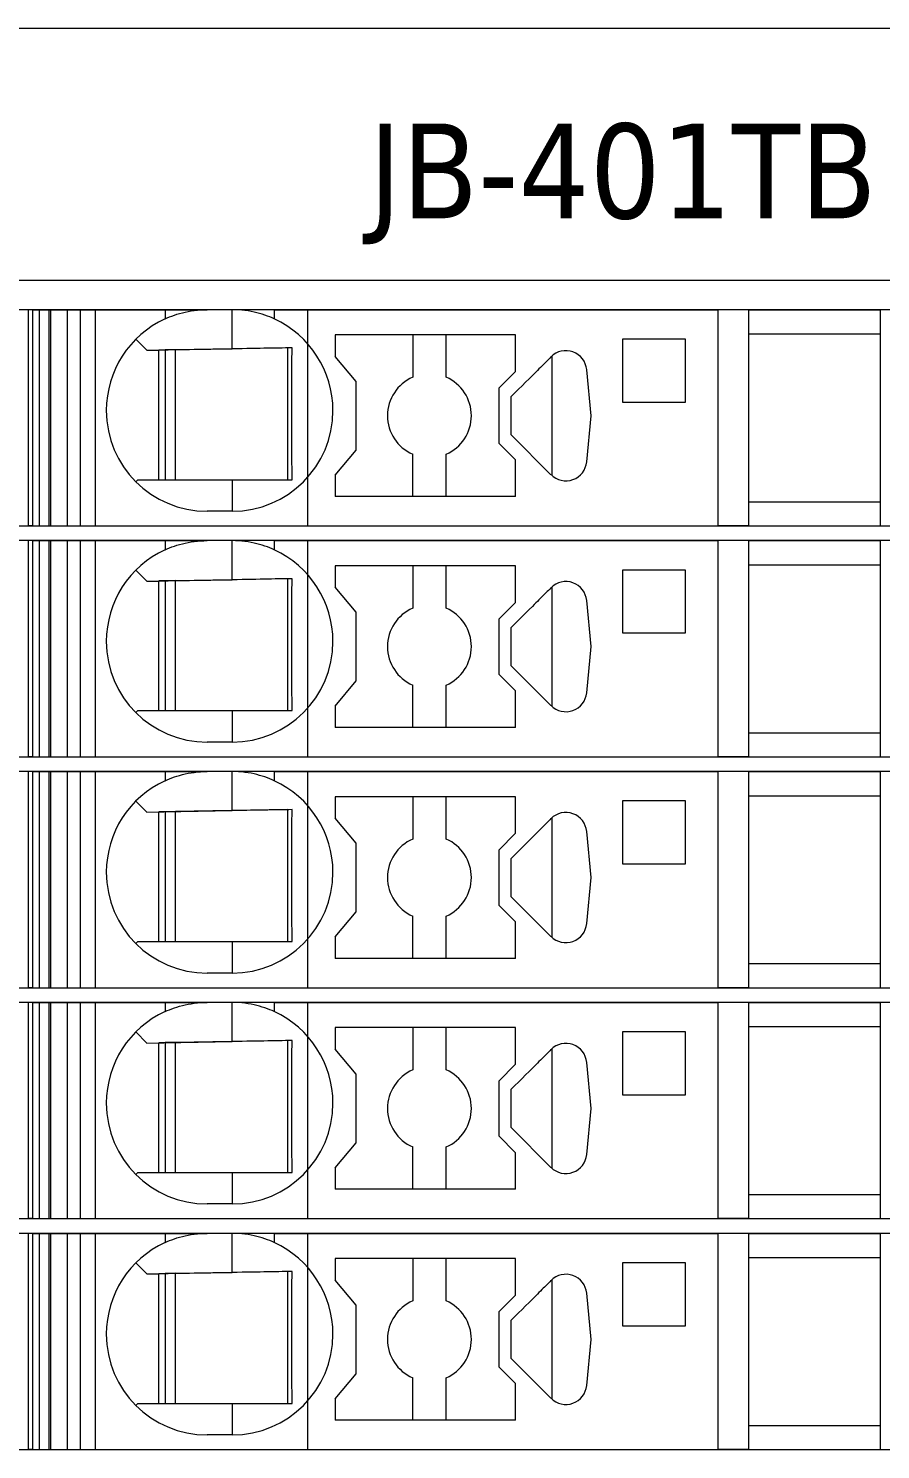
# Model space of a CAD drawing. Header units: millimetres. Extents: x 0 to 2100, y 0 to 1485.
# Drawn here: x 1240.89 to 1261.2, y 772.35 to 806.2 of the extents above; entities that cross this region are included whole.
import ezdxf
from ezdxf.enums import TextEntityAlignment as Align

# ---------------------------------------------------------------- set-up
doc = ezdxf.new("R2010")
doc.units = ezdxf.units.MM
for name, color, linetype, lineweight in [('EPLAN100', 7, 'Continuous', 9), ('EPLAN108', 5, 'Continuous', 5), ('EPLAN309', 5, 'Continuous', 5), ('EPLAN493', 5, 'Continuous', 5), ('MAIN-1', 7, 'Continuous', 5), ('MAIN-2', 7, 'Continuous', 5)]:
    doc.layers.add(name, color=color, linetype=linetype, lineweight=lineweight)
doc.styles.add('Tahoma', font='')
doc.styles.get('Tahoma').set_extended_font_data('Tahoma')

# ---------------------------------------------------------------- blocks, each defined once
blk = doc.blocks.new('EPLSYM_LibrarySPECIAL_Symbol12_Variant0_Placement8')
at = {"layer": 'EPLAN309', "lineweight": 13, "ltscale": 20}
blk.add_lwpolyline([(0, -5.15), (68.15, -5.15), (68.15, 0), (0, 0)], close=True, dxfattribs=at)
at = {"layer": 'EPLAN493', "color": 5, "style": 'Tahoma'}
blk.add_attdef('17_20450', text='', height=2.93475, dxfattribs=at).set_placement((0, -27.293475), align=Align.MIDDLE_RIGHT)
blk = doc.blocks.new('EPLSYM_LibrarySPECIAL_Symbol12_Variant0_Placement8_1')
at = {"layer": 'EPLAN309', "lineweight": 13, "ltscale": 20}
blk.add_lwpolyline([(0, -5.15), (68.15, -5.15), (68.15, 0), (0, 0)], close=True, dxfattribs=at)
at = {"layer": 'EPLAN493', "color": 5, "style": 'Tahoma'}
blk.add_attdef('17_20450', text='', height=2.93475, dxfattribs=at).set_placement((0, -27.293475), align=Align.MIDDLE_RIGHT)
blk = doc.blocks.new('EPLSYM_LibrarySPECIAL_Symbol12_Variant0_Placement8_2')
at = {"layer": 'EPLAN309', "lineweight": 13, "ltscale": 20}
blk.add_lwpolyline([(0, -5.15), (68.15, -5.15), (68.15, 0), (0, 0)], close=True, dxfattribs=at)
at = {"layer": 'EPLAN493', "color": 5, "style": 'Tahoma'}
blk.add_attdef('17_20450', text='', height=2.93475, dxfattribs=at).set_placement((0, -27.293475), align=Align.MIDDLE_RIGHT)
blk = doc.blocks.new('EPLSYM_LibrarySPECIAL_Symbol12_Variant0_Placement8_3')
at = {"layer": 'EPLAN309', "lineweight": 13, "ltscale": 20}
blk.add_lwpolyline([(0, -5.15), (68.15, -5.15), (68.15, 0), (0, 0)], close=True, dxfattribs=at)
at = {"layer": 'EPLAN493', "color": 5, "style": 'Tahoma'}
blk.add_attdef('17_20450', text='', height=2.93475, dxfattribs=at).set_placement((0, -27.293475), align=Align.MIDDLE_RIGHT)
blk = doc.blocks.new('EPLSYM_LibrarySPECIAL_Symbol12_Variant0_Placement8_4')
at = {"layer": 'EPLAN309', "lineweight": 13, "ltscale": 20}
blk.add_lwpolyline([(0, -5.15), (68.15, -5.15), (68.15, 0), (0, 0)], close=True, dxfattribs=at)
at = {"layer": 'EPLAN493', "color": 5, "style": 'Tahoma'}
blk.add_attdef('17_20450', text='', height=2.93475, dxfattribs=at).set_placement((0, -27.293475), align=Align.MIDDLE_RIGHT)

msp = doc.modelspace()

# ---------------------------------------------------------------- linework, layer by layer
at = {"layer": 'EPLAN100', "lineweight": 0, "ltscale": 7.5}
msp.add_lwpolyline([(1235, 800.2), (1273, 800.2), (1273, 806.2), (1235, 806.2)], close=True, dxfattribs=at)
at = {"layer": 'MAIN-1'}
for p, q in [((1241.001, 799.5), (1240.893, 799.5)), ((1240.893, 794.35), (1240.893, 799.5)), ((1241.001, 799.5), (1244.15, 799.5)), ((1241.001, 794.35), (1241.001, 799.5)), ((1244.15, 799.5), (1245.15, 799.5)), ((1244.15, 799.5), (1244.15, 799.282)), ((1244.15, 799.282), (1244.202, 799.305)), ((1244.202, 799.305), (1244.256, 799.327)), ((1244.256, 799.327), (1244.313, 799.349)), ((1244.313, 799.349), (1244.372, 799.37)), ((1244.372, 799.37), (1244.433, 799.39)), ((1244.433, 799.39), (1244.497, 799.409)), ((1244.497, 799.409), (1244.563, 799.427)), ((1244.563, 799.427), (1244.631, 799.443)), ((1244.631, 799.443), (1244.701, 799.458)), ((1244.701, 799.458), (1244.772, 799.47)), ((1244.772, 799.47), (1244.846, 799.481)), ((1244.846, 799.481), (1244.921, 799.489)), ((1244.921, 799.489), (1244.997, 799.495)), ((1244.997, 799.495), (1245.073, 799.499)), ((1245.073, 799.499), (1245.15, 799.5)), ((1245.75, 799.5), (1245.15, 799.5)), ((1245.827, 799.499), (1245.75, 799.5)), ((1246.75, 799.5), (1245.75, 799.5)), ((1245.75, 798.568), (1245.75, 799.5)), ((1245.903, 799.495), (1245.827, 799.499)), ((1245.979, 799.489), (1245.903, 799.495)), ((1246.054, 799.481), (1245.979, 799.489)), ((1246.128, 799.47), (1246.054, 799.481)), ((1246.199, 799.458), (1246.128, 799.47)), ((1246.269, 799.443), (1246.199, 799.458)), ((1246.337, 799.427), (1246.269, 799.443)), ((1246.403, 799.409), (1246.337, 799.427)), ((1246.467, 799.39), (1246.403, 799.409)), ((1246.528, 799.37), (1246.467, 799.39)), ((1246.587, 799.349), (1246.528, 799.37)), ((1246.644, 799.327), (1246.587, 799.349)), ((1246.698, 799.305), (1246.644, 799.327)), ((1246.75, 799.282), (1246.698, 799.305)), ((1246.75, 799.5), (1257.332, 799.5)), ((1246.75, 799.5), (1246.75, 799.282)), ((1258.05, 799.5), (1257.332, 799.5)), ((1257.332, 794.35), (1257.332, 799.5)), ((1258.05, 799.5), (1261.2, 799.5)), ((1258.05, 799.5), (1258.05, 794.35)), ((1261.2, 794.35), (1261.2, 799.5)), ((1248.2, 798.9), (1248.2, 798.389)), ((1252.5, 798.9), (1248.2, 798.9)), ((1250.05, 798.9), (1250.05, 797.892)), ((1250.85, 797.892), (1250.85, 798.9)), ((1252.5, 798.029), (1252.5, 798.9)), ((1258.05, 798.925), (1261.2, 798.925)), ((1243.453, 798.797), (1243.717, 798.533)), ((1243.717, 798.533), (1245.75, 798.568)), ((1244, 795.45), (1244, 798.538)), ((1244.15, 798.54), (1244.15, 795.45)), ((1244.4, 795.45), (1244.4, 798.545)), ((1245.87, 798.57), (1245.75, 798.568)), ((1245.987, 798.572), (1245.87, 798.57)), ((1246.1, 798.574), (1245.987, 798.572)), ((1246.209, 798.576), (1246.1, 798.574)), ((1246.313, 798.578), (1246.209, 798.576)), ((1246.412, 798.579), (1246.313, 798.578)), ((1246.507, 798.581), (1246.412, 798.579)), ((1246.599, 798.583), (1246.507, 798.581)), ((1246.688, 798.584), (1246.599, 798.583)), ((1246.774, 798.586), (1246.688, 798.584)), ((1246.858, 798.587), (1246.774, 798.586)), ((1246.94, 798.588), (1246.858, 798.587)), ((1247.02, 798.59), (1246.94, 798.588)), ((1247.099, 798.591), (1247.02, 798.59)), ((1247.079, 795.45), (1247.079, 798.591)), ((1247.176, 798.592), (1247.099, 798.591)), ((1247.175, 798.45), (1247.176, 798.522)), ((1247.176, 798.522), (1247.176, 798.592)), ((1255.05, 798.8), (1255.05, 797.3)), ((1256.55, 798.8), (1255.05, 798.8)), ((1256.55, 797.3), (1256.55, 798.8)), ((1247.172, 798.149), (1247.173, 798.227)), ((1247.173, 798.303), (1247.174, 798.377)), ((1247.173, 798.227), (1247.173, 798.303)), ((1247.174, 798.377), (1247.175, 798.45)), ((1248.7, 797.793), (1248.2, 798.389)), ((1253.158, 798.191), (1253.127, 798.159)), ((1253.19, 798.222), (1253.158, 798.191)), ((1253.221, 798.253), (1253.19, 798.222)), ((1253.252, 798.285), (1253.221, 798.253)), ((1253.284, 798.316), (1253.252, 798.285)), ((1253.315, 798.347), (1253.284, 798.316)), ((1253.346, 798.379), (1253.315, 798.347)), ((1253.367, 798.398), (1253.367, 795.552)), ((1247.169, 797.817), (1247.17, 797.904)), ((1247.17, 797.988), (1247.171, 798.07)), ((1247.17, 797.904), (1247.17, 797.988)), ((1247.171, 798.07), (1247.172, 798.149)), ((1252.1, 797.629), (1252.5, 798.029)), ((1252.823, 797.856), (1252.742, 797.774)), ((1252.902, 797.934), (1252.823, 797.856)), ((1252.943, 797.975), (1252.902, 797.934)), ((1252.983, 798.015), (1252.943, 797.975)), ((1253.021, 798.053), (1252.983, 798.015)), ((1253.058, 798.09), (1253.021, 798.053)), ((1253.094, 798.126), (1253.058, 798.09)), ((1253.127, 798.159), (1253.094, 798.126)), ((1254.302, 796.975), (1254.198, 798.072)), ((1247.167, 797.431), (1247.168, 797.534)), ((1247.168, 797.632), (1247.169, 797.726)), ((1247.168, 797.534), (1247.168, 797.632)), ((1247.169, 797.726), (1247.169, 797.817)), ((1248.7, 796.157), (1248.7, 797.793)), ((1252.1, 797.629), (1252.1, 796.321)), ((1252.486, 797.518), (1252.4, 797.432)), ((1252.572, 797.604), (1252.486, 797.518)), ((1252.658, 797.69), (1252.572, 797.604)), ((1252.742, 797.774), (1252.658, 797.69)), ((1247.167, 797.324), (1247.167, 797.431)), ((1247.167, 797.213), (1247.167, 797.324)), ((1247.167, 797.1), (1247.167, 797.213)), ((1252.4, 797.302), (1252.4, 797.432)), ((1252.4, 797.171), (1252.4, 797.302)), ((1252.4, 797.04), (1252.4, 797.171)), ((1255.05, 797.3), (1256.55, 797.3)), ((1247.167, 796.979), (1247.167, 797.1)), ((1247.167, 796.861), (1247.167, 796.979)), ((1247.167, 796.747), (1247.167, 796.861)), ((1252.4, 796.91), (1252.4, 797.04)), ((1252.4, 796.779), (1252.4, 796.91)), ((1254.198, 795.878), (1254.302, 796.975)), ((1247.168, 796.638), (1247.167, 796.747)), ((1247.168, 796.534), (1247.168, 796.638)), ((1247.169, 796.434), (1247.168, 796.534)), ((1252.4, 796.648), (1252.4, 796.779)), ((1252.4, 796.518), (1252.4, 796.648)), ((1252.4, 796.518), (1253.346, 795.571)), ((1247.169, 796.339), (1247.169, 796.434)), ((1247.17, 796.248), (1247.169, 796.339)), ((1247.171, 796.159), (1247.17, 796.248)), ((1247.172, 796.073), (1247.171, 796.159)), ((1248.2, 795.561), (1248.7, 796.157)), ((1252.5, 795.921), (1252.1, 796.321)), ((1247.172, 795.99), (1247.172, 796.073)), ((1247.173, 795.908), (1247.172, 795.99)), ((1247.174, 795.829), (1247.173, 795.908)), ((1247.175, 795.75), (1247.174, 795.829)), ((1250.05, 795.05), (1250.05, 796.058)), ((1250.85, 795.05), (1250.85, 796.058)), ((1252.5, 795.05), (1252.5, 795.921)), ((1247.176, 795.674), (1247.175, 795.75)), ((1247.176, 795.598), (1247.176, 795.674)), ((1247.177, 795.524), (1247.176, 795.598)), ((1247.178, 795.45), (1247.177, 795.524)), ((1248.2, 795.561), (1248.2, 795.05)), ((1243.5, 795.45), (1243.453, 795.403)), ((1243.5, 795.45), (1245.75, 795.45)), ((1245.75, 795.45), (1245.842, 795.45)), ((1245.75, 795.45), (1245.75, 794.7)), ((1245.842, 795.45), (1245.933, 795.45)), ((1245.933, 795.45), (1246.023, 795.45)), ((1246.023, 795.45), (1246.11, 795.45)), ((1246.11, 795.45), (1246.195, 795.45)), ((1246.195, 795.45), (1246.278, 795.45)), ((1246.278, 795.45), (1246.358, 795.45)), ((1246.358, 795.45), (1246.436, 795.45)), ((1246.436, 795.45), (1246.511, 795.45)), ((1246.511, 795.45), (1246.585, 795.45)), ((1246.585, 795.45), (1246.657, 795.45)), ((1246.657, 795.45), (1246.726, 795.45)), ((1246.726, 795.45), (1246.795, 795.45)), ((1246.795, 795.45), (1246.861, 795.45)), ((1246.861, 795.45), (1246.927, 795.45)), ((1246.927, 795.45), (1246.991, 795.45)), ((1246.991, 795.45), (1247.055, 795.45)), ((1247.055, 795.45), (1247.117, 795.45)), ((1247.117, 795.45), (1247.178, 795.45)), ((1252.5, 795.05), (1248.2, 795.05)), ((1258.05, 794.925), (1261.2, 794.925)), ((1245.75, 794.7), (1245.15, 794.7)), ((1241.001, 794.35), (1240.893, 794.35)), ((1241.001, 794.35), (1257.332, 794.35)), ((1258.05, 794.35), (1257.332, 794.35)), ((1258.05, 794.35), (1261.2, 794.35)), ((1241.001, 794), (1240.893, 794)), ((1240.893, 788.85), (1240.893, 794)), ((1241.001, 794), (1244.15, 794)), ((1241.001, 788.85), (1241.001, 794)), ((1244.15, 794), (1245.15, 794)), ((1244.15, 794), (1244.15, 793.782)), ((1244.15, 793.782), (1244.202, 793.805)), ((1244.202, 793.805), (1244.256, 793.827)), ((1244.256, 793.827), (1244.313, 793.849)), ((1244.313, 793.849), (1244.372, 793.87)), ((1244.372, 793.87), (1244.433, 793.89)), ((1244.433, 793.89), (1244.497, 793.909)), ((1244.497, 793.909), (1244.563, 793.927)), ((1244.563, 793.927), (1244.631, 793.943)), ((1244.631, 793.943), (1244.701, 793.958)), ((1244.701, 793.958), (1244.772, 793.97)), ((1244.772, 793.97), (1244.846, 793.981)), ((1244.846, 793.981), (1244.921, 793.989)), ((1244.921, 793.989), (1244.997, 793.995)), ((1244.997, 793.995), (1245.073, 793.999)), ((1245.073, 793.999), (1245.15, 794)), ((1245.75, 794), (1245.15, 794)), ((1245.827, 793.999), (1245.75, 794)), ((1246.75, 794), (1245.75, 794)), ((1245.75, 793.068), (1245.75, 794)), ((1245.903, 793.995), (1245.827, 793.999)), ((1245.979, 793.989), (1245.903, 793.995)), ((1246.054, 793.981), (1245.979, 793.989)), ((1246.128, 793.97), (1246.054, 793.981)), ((1246.199, 793.958), (1246.128, 793.97)), ((1246.269, 793.943), (1246.199, 793.958)), ((1246.337, 793.927), (1246.269, 793.943)), ((1246.403, 793.909), (1246.337, 793.927)), ((1246.467, 793.89), (1246.403, 793.909)), ((1246.528, 793.87), (1246.467, 793.89)), ((1246.587, 793.849), (1246.528, 793.87)), ((1246.644, 793.827), (1246.587, 793.849)), ((1246.698, 793.805), (1246.644, 793.827)), ((1246.75, 793.782), (1246.698, 793.805)), ((1246.75, 794), (1257.332, 794)), ((1246.75, 794), (1246.75, 793.782)), ((1258.05, 794), (1257.332, 794)), ((1257.332, 788.85), (1257.332, 794)), ((1258.05, 794), (1261.2, 794)), ((1258.05, 794), (1258.05, 788.85)), ((1261.2, 788.85), (1261.2, 794)), ((1243.453, 793.297), (1243.717, 793.033)), ((1248.2, 793.4), (1248.2, 792.889)), ((1252.5, 793.4), (1248.2, 793.4)), ((1250.05, 793.4), (1250.05, 792.392)), ((1250.85, 792.392), (1250.85, 793.4)), ((1252.5, 792.529), (1252.5, 793.4)), ((1255.05, 793.3), (1255.05, 791.8)), ((1256.55, 793.3), (1255.05, 793.3)), ((1256.55, 791.8), (1256.55, 793.3)), ((1258.05, 793.425), (1261.2, 793.425)), ((1243.717, 793.033), (1245.75, 793.068)), ((1244, 789.95), (1244, 793.038)), ((1244.15, 793.04), (1244.15, 789.95)), ((1244.4, 789.95), (1244.4, 793.045)), ((1245.87, 793.07), (1245.75, 793.068)), ((1245.987, 793.072), (1245.87, 793.07)), ((1246.1, 793.074), (1245.987, 793.072)), ((1246.209, 793.076), (1246.1, 793.074)), ((1246.313, 793.078), (1246.209, 793.076)), ((1246.412, 793.079), (1246.313, 793.078)), ((1246.507, 793.081), (1246.412, 793.079)), ((1246.599, 793.083), (1246.507, 793.081)), ((1246.688, 793.084), (1246.599, 793.083)), ((1246.774, 793.086), (1246.688, 793.084)), ((1246.858, 793.087), (1246.774, 793.086)), ((1246.94, 793.088), (1246.858, 793.087)), ((1247.02, 793.09), (1246.94, 793.088)), ((1247.099, 793.091), (1247.02, 793.09)), ((1247.079, 789.95), (1247.079, 793.091)), ((1247.176, 793.092), (1247.099, 793.091)), ((1247.173, 792.803), (1247.174, 792.877)), ((1247.173, 792.727), (1247.173, 792.803)), ((1247.174, 792.877), (1247.175, 792.95)), ((1247.175, 792.95), (1247.176, 793.022)), ((1247.176, 793.022), (1247.176, 793.092)), ((1248.7, 792.293), (1248.2, 792.889)), ((1253.252, 792.785), (1253.221, 792.753)), ((1253.284, 792.816), (1253.252, 792.785)), ((1253.315, 792.847), (1253.284, 792.816)), ((1253.346, 792.879), (1253.315, 792.847)), ((1253.367, 792.898), (1253.367, 790.052)), ((1247.17, 792.488), (1247.171, 792.57)), ((1247.17, 792.404), (1247.17, 792.488)), ((1247.171, 792.57), (1247.172, 792.649)), ((1247.172, 792.649), (1247.173, 792.727)), ((1252.1, 792.129), (1252.5, 792.529)), ((1252.902, 792.434), (1252.823, 792.356)), ((1252.943, 792.475), (1252.902, 792.434)), ((1252.983, 792.515), (1252.943, 792.475)), ((1253.021, 792.553), (1252.983, 792.515)), ((1253.058, 792.59), (1253.021, 792.553)), ((1253.094, 792.626), (1253.058, 792.59)), ((1253.127, 792.659), (1253.094, 792.626)), ((1253.158, 792.691), (1253.127, 792.659)), ((1253.19, 792.722), (1253.158, 792.691)), ((1253.221, 792.753), (1253.19, 792.722)), ((1254.302, 791.475), (1254.198, 792.572)), ((1247.168, 792.132), (1247.169, 792.226)), ((1247.168, 792.034), (1247.168, 792.132)), ((1247.169, 792.317), (1247.17, 792.404)), ((1247.169, 792.226), (1247.169, 792.317)), ((1248.7, 790.657), (1248.7, 792.293)), ((1252.1, 792.129), (1252.1, 790.821)), ((1252.572, 792.104), (1252.486, 792.018)), ((1252.658, 792.19), (1252.572, 792.104)), ((1252.742, 792.274), (1252.658, 792.19)), ((1252.823, 792.356), (1252.742, 792.274)), ((1247.167, 791.931), (1247.168, 792.034)), ((1247.167, 791.824), (1247.167, 791.931)), ((1247.167, 791.713), (1247.167, 791.824)), ((1252.486, 792.018), (1252.4, 791.932)), ((1252.4, 791.802), (1252.4, 791.932)), ((1252.4, 791.671), (1252.4, 791.802)), ((1255.05, 791.8), (1256.55, 791.8)), ((1247.167, 791.6), (1247.167, 791.713)), ((1247.167, 791.479), (1247.167, 791.6)), ((1247.167, 791.361), (1247.167, 791.479)), ((1252.4, 791.54), (1252.4, 791.671)), ((1252.4, 791.41), (1252.4, 791.54)), ((1254.198, 790.378), (1254.302, 791.475)), ((1247.167, 791.247), (1247.167, 791.361)), ((1247.168, 791.138), (1247.167, 791.247)), ((1247.168, 791.034), (1247.168, 791.138)), ((1252.4, 791.279), (1252.4, 791.41)), ((1252.4, 791.148), (1252.4, 791.279)), ((1252.4, 791.018), (1252.4, 791.148)), ((1247.169, 790.934), (1247.168, 791.034)), ((1247.169, 790.839), (1247.169, 790.934)), ((1247.17, 790.748), (1247.169, 790.839)), ((1247.171, 790.659), (1247.17, 790.748)), ((1252.5, 790.421), (1252.1, 790.821)), ((1252.4, 791.018), (1253.346, 790.071)), ((1247.172, 790.573), (1247.171, 790.659)), ((1247.172, 790.49), (1247.172, 790.573)), ((1247.173, 790.408), (1247.172, 790.49)), ((1247.174, 790.329), (1247.173, 790.408)), ((1248.2, 790.061), (1248.7, 790.657)), ((1250.05, 789.55), (1250.05, 790.558)), ((1250.85, 789.55), (1250.85, 790.558)), ((1252.5, 789.55), (1252.5, 790.421)), ((1247.175, 790.25), (1247.174, 790.329)), ((1247.176, 790.174), (1247.175, 790.25)), ((1247.176, 790.098), (1247.176, 790.174)), ((1247.177, 790.024), (1247.176, 790.098)), ((1248.2, 790.061), (1248.2, 789.55)), ((1243.5, 789.95), (1243.453, 789.903)), ((1243.5, 789.95), (1245.75, 789.95)), ((1245.75, 789.95), (1245.842, 789.95)), ((1245.75, 789.95), (1245.75, 789.2)), ((1245.842, 789.95), (1245.933, 789.95)), ((1245.933, 789.95), (1246.023, 789.95)), ((1246.023, 789.95), (1246.11, 789.95)), ((1246.11, 789.95), (1246.195, 789.95)), ((1246.195, 789.95), (1246.278, 789.95)), ((1246.278, 789.95), (1246.358, 789.95)), ((1246.358, 789.95), (1246.436, 789.95)), ((1246.436, 789.95), (1246.511, 789.95)), ((1246.511, 789.95), (1246.585, 789.95)), ((1246.585, 789.95), (1246.657, 789.95)), ((1246.657, 789.95), (1246.726, 789.95)), ((1246.726, 789.95), (1246.795, 789.95)), ((1246.795, 789.95), (1246.861, 789.95)), ((1246.861, 789.95), (1246.927, 789.95)), ((1246.927, 789.95), (1246.991, 789.95)), ((1246.991, 789.95), (1247.055, 789.95)), ((1247.055, 789.95), (1247.117, 789.95)), ((1247.117, 789.95), (1247.178, 789.95)), ((1247.178, 789.95), (1247.177, 790.024)), ((1252.5, 789.55), (1248.2, 789.55)), ((1258.05, 789.425), (1261.2, 789.425)), ((1245.75, 789.2), (1245.15, 789.2)), ((1241.001, 788.85), (1240.893, 788.85)), ((1241.001, 788.85), (1257.332, 788.85)), ((1258.05, 788.85), (1257.332, 788.85)), ((1258.05, 788.85), (1261.2, 788.85)), ((1241.001, 788.5), (1240.893, 788.5)), ((1240.893, 783.35), (1240.893, 788.5)), ((1241.001, 788.5), (1244.15, 788.5)), ((1241.001, 783.35), (1241.001, 788.5)), ((1244.15, 788.5), (1245.15, 788.5)), ((1244.15, 788.5), (1244.15, 788.282)), ((1244.313, 788.349), (1244.372, 788.37)), ((1244.372, 788.37), (1244.433, 788.39)), ((1244.433, 788.39), (1244.497, 788.409)), ((1244.497, 788.409), (1244.563, 788.427)), ((1244.563, 788.427), (1244.631, 788.443)), ((1244.631, 788.443), (1244.701, 788.458)), ((1244.701, 788.458), (1244.772, 788.47)), ((1244.772, 788.47), (1244.846, 788.481)), ((1244.846, 788.481), (1244.921, 788.489)), ((1244.921, 788.489), (1244.997, 788.495)), ((1244.997, 788.495), (1245.073, 788.499)), ((1245.073, 788.499), (1245.15, 788.5)), ((1245.75, 788.5), (1245.15, 788.5)), ((1245.827, 788.499), (1245.75, 788.5)), ((1246.75, 788.5), (1245.75, 788.5)), ((1245.75, 787.568), (1245.75, 788.5)), ((1245.903, 788.495), (1245.827, 788.499)), ((1245.979, 788.489), (1245.903, 788.495)), ((1246.054, 788.481), (1245.979, 788.489)), ((1246.128, 788.47), (1246.054, 788.481)), ((1246.199, 788.458), (1246.128, 788.47)), ((1246.269, 788.443), (1246.199, 788.458)), ((1246.337, 788.427), (1246.269, 788.443)), ((1246.403, 788.409), (1246.337, 788.427)), ((1246.467, 788.39), (1246.403, 788.409)), ((1246.528, 788.37), (1246.467, 788.39)), ((1246.587, 788.349), (1246.528, 788.37)), ((1246.75, 788.5), (1257.332, 788.5)), ((1246.75, 788.5), (1246.75, 788.282)), ((1258.05, 788.5), (1257.332, 788.5)), ((1257.332, 783.35), (1257.332, 788.5)), ((1258.05, 788.5), (1261.2, 788.5)), ((1258.05, 788.5), (1258.05, 783.35)), ((1261.2, 783.35), (1261.2, 788.5)), ((1244.15, 788.282), (1244.202, 788.305)), ((1244.202, 788.305), (1244.256, 788.327)), ((1244.256, 788.327), (1244.313, 788.349)), ((1246.644, 788.327), (1246.587, 788.349)), ((1246.698, 788.305), (1246.644, 788.327)), ((1246.75, 788.282), (1246.698, 788.305)), ((1243.453, 787.797), (1243.717, 787.533)), ((1248.2, 787.9), (1248.2, 787.389)), ((1252.5, 787.9), (1248.2, 787.9)), ((1250.05, 787.9), (1250.05, 786.892)), ((1250.85, 786.892), (1250.85, 787.9)), ((1252.5, 787.029), (1252.5, 787.9)), ((1255.05, 787.8), (1255.05, 786.3)), ((1256.55, 787.8), (1255.05, 787.8)), ((1256.55, 786.3), (1256.55, 787.8)), ((1258.05, 787.925), (1261.2, 787.925)), ((1243.717, 787.533), (1245.75, 787.568)), ((1244, 784.45), (1244, 787.538)), ((1244.15, 787.54), (1244.15, 784.45)), ((1244.4, 784.45), (1244.4, 787.545)), ((1245.87, 787.57), (1245.75, 787.568)), ((1245.987, 787.572), (1245.87, 787.57)), ((1246.1, 787.574), (1245.987, 787.572)), ((1246.209, 787.576), (1246.1, 787.574)), ((1246.313, 787.578), (1246.209, 787.576)), ((1246.412, 787.579), (1246.313, 787.578)), ((1246.507, 787.581), (1246.412, 787.579)), ((1246.599, 787.583), (1246.507, 787.581)), ((1246.688, 787.584), (1246.599, 787.583)), ((1246.774, 787.586), (1246.688, 787.584)), ((1246.858, 787.587), (1246.774, 787.586)), ((1246.94, 787.588), (1246.858, 787.587)), ((1247.02, 787.59), (1246.94, 787.588)), ((1247.099, 787.591), (1247.02, 787.59)), ((1247.079, 784.45), (1247.079, 787.591)), ((1247.176, 787.592), (1247.099, 787.591)), ((1247.173, 787.303), (1247.174, 787.377)), ((1247.174, 787.377), (1247.175, 787.45)), ((1247.175, 787.45), (1247.176, 787.522)), ((1247.176, 787.522), (1247.176, 787.592)), ((1248.7, 786.793), (1248.2, 787.389)), ((1253.346, 787.379), (1253.315, 787.347)), ((1253.367, 787.398), (1253.367, 784.552)), ((1247.17, 786.988), (1247.171, 787.07)), ((1247.171, 787.07), (1247.172, 787.149)), ((1247.172, 787.149), (1247.173, 787.227)), ((1247.173, 787.227), (1247.173, 787.303)), ((1252.1, 786.629), (1252.5, 787.029)), ((1252.983, 787.015), (1252.943, 786.975)), ((1253.021, 787.053), (1252.983, 787.015)), ((1253.058, 787.09), (1253.021, 787.053)), ((1253.094, 787.126), (1253.058, 787.09)), ((1253.127, 787.159), (1253.094, 787.126)), ((1253.158, 787.191), (1253.127, 787.159)), ((1253.19, 787.222), (1253.158, 787.191)), ((1253.221, 787.253), (1253.19, 787.222)), ((1253.252, 787.285), (1253.221, 787.253)), ((1253.284, 787.316), (1253.252, 787.285)), ((1253.315, 787.347), (1253.284, 787.316)), ((1254.302, 785.975), (1254.198, 787.072)), ((1247.168, 786.632), (1247.169, 786.726)), ((1247.169, 786.817), (1247.17, 786.904)), ((1247.169, 786.726), (1247.169, 786.817)), ((1247.17, 786.904), (1247.17, 786.988)), ((1248.7, 785.157), (1248.7, 786.793)), ((1252.658, 786.69), (1252.572, 786.604)), ((1252.742, 786.774), (1252.658, 786.69)), ((1252.823, 786.856), (1252.742, 786.774)), ((1252.902, 786.934), (1252.823, 786.856)), ((1252.943, 786.975), (1252.902, 786.934)), ((1247.167, 786.431), (1247.168, 786.534)), ((1247.167, 786.324), (1247.167, 786.431)), ((1247.168, 786.534), (1247.168, 786.632)), ((1252.1, 786.629), (1252.1, 785.321)), ((1252.486, 786.518), (1252.4, 786.432)), ((1252.4, 786.302), (1252.4, 786.432)), ((1252.572, 786.604), (1252.486, 786.518)), ((1247.167, 786.213), (1247.167, 786.324)), ((1247.167, 786.1), (1247.167, 786.213)), ((1247.167, 785.979), (1247.167, 786.1)), ((1252.4, 786.171), (1252.4, 786.302)), ((1252.4, 786.04), (1252.4, 786.171)), ((1252.4, 785.91), (1252.4, 786.04)), ((1255.05, 786.3), (1256.55, 786.3)), ((1247.167, 785.861), (1247.167, 785.979)), ((1247.167, 785.747), (1247.167, 785.861)), ((1247.168, 785.638), (1247.167, 785.747)), ((1252.4, 785.779), (1252.4, 785.91)), ((1252.4, 785.648), (1252.4, 785.779)), ((1254.198, 784.878), (1254.302, 785.975)), ((1247.168, 785.534), (1247.168, 785.638)), ((1247.169, 785.434), (1247.168, 785.534)), ((1247.169, 785.339), (1247.169, 785.434)), ((1247.17, 785.248), (1247.169, 785.339)), ((1252.5, 784.921), (1252.1, 785.321)), ((1252.4, 785.518), (1252.4, 785.648)), ((1252.4, 785.518), (1253.346, 784.571)), ((1247.171, 785.159), (1247.17, 785.248)), ((1247.172, 785.073), (1247.171, 785.159)), ((1247.172, 784.99), (1247.172, 785.073)), ((1247.173, 784.908), (1247.172, 784.99)), ((1248.2, 784.561), (1248.7, 785.157)), ((1250.05, 784.05), (1250.05, 785.058)), ((1250.85, 784.05), (1250.85, 785.058)), ((1247.174, 784.829), (1247.173, 784.908)), ((1247.175, 784.75), (1247.174, 784.829)), ((1247.176, 784.674), (1247.175, 784.75)), ((1247.176, 784.598), (1247.176, 784.674)), ((1252.5, 784.05), (1252.5, 784.921)), ((1243.5, 784.45), (1243.453, 784.403)), ((1243.5, 784.45), (1245.75, 784.45)), ((1245.75, 784.45), (1245.842, 784.45)), ((1245.75, 784.45), (1245.75, 783.7)), ((1245.842, 784.45), (1245.933, 784.45)), ((1245.933, 784.45), (1246.023, 784.45)), ((1246.023, 784.45), (1246.11, 784.45)), ((1246.11, 784.45), (1246.195, 784.45)), ((1246.195, 784.45), (1246.278, 784.45)), ((1246.278, 784.45), (1246.358, 784.45)), ((1246.358, 784.45), (1246.436, 784.45)), ((1246.436, 784.45), (1246.511, 784.45)), ((1246.511, 784.45), (1246.585, 784.45)), ((1246.585, 784.45), (1246.657, 784.45)), ((1246.657, 784.45), (1246.726, 784.45)), ((1246.726, 784.45), (1246.795, 784.45)), ((1246.795, 784.45), (1246.861, 784.45)), ((1246.861, 784.45), (1246.927, 784.45)), ((1246.927, 784.45), (1246.991, 784.45)), ((1246.991, 784.45), (1247.055, 784.45)), ((1247.055, 784.45), (1247.117, 784.45)), ((1247.117, 784.45), (1247.178, 784.45)), ((1247.177, 784.524), (1247.176, 784.598)), ((1247.178, 784.45), (1247.177, 784.524)), ((1248.2, 784.561), (1248.2, 784.05)), ((1252.5, 784.05), (1248.2, 784.05)), ((1245.75, 783.7), (1245.15, 783.7)), ((1258.05, 783.925), (1261.2, 783.925)), ((1241.001, 783.35), (1240.893, 783.35)), ((1241.001, 783.35), (1257.332, 783.35)), ((1258.05, 783.35), (1257.332, 783.35)), ((1258.05, 783.35), (1261.2, 783.35)), ((1241.001, 783), (1240.893, 783)), ((1240.893, 777.85), (1240.893, 783)), ((1241.001, 783), (1244.15, 783)), ((1241.001, 777.85), (1241.001, 783)), ((1244.15, 783), (1245.15, 783)), ((1244.15, 783), (1244.15, 782.782)), ((1244.631, 782.943), (1244.701, 782.958)), ((1244.701, 782.958), (1244.772, 782.97)), ((1244.772, 782.97), (1244.846, 782.981)), ((1244.846, 782.981), (1244.921, 782.989)), ((1244.921, 782.989), (1244.997, 782.995)), ((1244.997, 782.995), (1245.073, 782.999)), ((1245.073, 782.999), (1245.15, 783)), ((1245.75, 783), (1245.15, 783)), ((1245.827, 782.999), (1245.75, 783)), ((1246.75, 783), (1245.75, 783)), ((1245.75, 782.068), (1245.75, 783)), ((1245.903, 782.995), (1245.827, 782.999)), ((1245.979, 782.989), (1245.903, 782.995)), ((1246.054, 782.981), (1245.979, 782.989)), ((1246.128, 782.97), (1246.054, 782.981)), ((1246.199, 782.958), (1246.128, 782.97)), ((1246.269, 782.943), (1246.199, 782.958)), ((1246.75, 783), (1257.332, 783)), ((1246.75, 783), (1246.75, 782.782)), ((1258.05, 783), (1257.332, 783)), ((1257.332, 777.85), (1257.332, 783)), ((1258.05, 783), (1261.2, 783)), ((1258.05, 783), (1258.05, 777.85)), ((1261.2, 777.85), (1261.2, 783)), ((1244.15, 782.782), (1244.202, 782.805)), ((1244.202, 782.805), (1244.256, 782.827)), ((1244.256, 782.827), (1244.313, 782.849)), ((1244.313, 782.849), (1244.372, 782.87)), ((1244.372, 782.87), (1244.433, 782.89)), ((1244.433, 782.89), (1244.497, 782.909)), ((1244.497, 782.909), (1244.563, 782.927)), ((1244.563, 782.927), (1244.631, 782.943)), ((1246.337, 782.927), (1246.269, 782.943)), ((1246.403, 782.909), (1246.337, 782.927)), ((1246.467, 782.89), (1246.403, 782.909)), ((1246.528, 782.87), (1246.467, 782.89)), ((1246.587, 782.849), (1246.528, 782.87)), ((1246.644, 782.827), (1246.587, 782.849)), ((1246.698, 782.805), (1246.644, 782.827)), ((1246.75, 782.782), (1246.698, 782.805)), ((1243.453, 782.297), (1243.717, 782.033)), ((1248.2, 782.4), (1248.2, 781.889)), ((1252.5, 782.4), (1248.2, 782.4)), ((1250.05, 782.4), (1250.05, 781.392)), ((1250.85, 781.392), (1250.85, 782.4)), ((1252.5, 781.529), (1252.5, 782.4)), ((1255.05, 782.3), (1255.05, 780.8)), ((1256.55, 782.3), (1255.05, 782.3)), ((1256.55, 780.8), (1256.55, 782.3)), ((1258.05, 782.425), (1261.2, 782.425)), ((1243.717, 782.033), (1245.75, 782.068)), ((1244, 778.95), (1244, 782.038)), ((1244.15, 782.04), (1244.15, 778.95)), ((1244.4, 778.95), (1244.4, 782.045)), ((1245.87, 782.07), (1245.75, 782.068)), ((1245.987, 782.072), (1245.87, 782.07)), ((1246.1, 782.074), (1245.987, 782.072)), ((1246.209, 782.076), (1246.1, 782.074)), ((1246.313, 782.078), (1246.209, 782.076)), ((1246.412, 782.079), (1246.313, 782.078)), ((1246.507, 782.081), (1246.412, 782.079)), ((1246.599, 782.083), (1246.507, 782.081)), ((1246.688, 782.084), (1246.599, 782.083)), ((1246.774, 782.086), (1246.688, 782.084)), ((1246.858, 782.087), (1246.774, 782.086)), ((1246.94, 782.088), (1246.858, 782.087)), ((1247.02, 782.09), (1246.94, 782.088)), ((1247.099, 782.091), (1247.02, 782.09)), ((1247.079, 778.95), (1247.079, 782.091)), ((1247.176, 782.092), (1247.099, 782.091)), ((1247.174, 781.877), (1247.175, 781.95)), ((1247.175, 781.95), (1247.176, 782.022)), ((1247.176, 782.022), (1247.176, 782.092)), ((1247.171, 781.57), (1247.172, 781.649)), ((1247.172, 781.649), (1247.173, 781.727)), ((1247.173, 781.803), (1247.174, 781.877)), ((1247.173, 781.727), (1247.173, 781.803)), ((1248.7, 781.293), (1248.2, 781.889)), ((1253.094, 781.626), (1253.058, 781.59)), ((1253.127, 781.659), (1253.094, 781.626)), ((1253.158, 781.691), (1253.127, 781.659)), ((1253.19, 781.722), (1253.158, 781.691)), ((1253.221, 781.753), (1253.19, 781.722)), ((1253.252, 781.785), (1253.221, 781.753)), ((1253.284, 781.816), (1253.252, 781.785)), ((1253.315, 781.847), (1253.284, 781.816)), ((1253.346, 781.879), (1253.315, 781.847)), ((1253.367, 781.898), (1253.367, 779.052)), ((1247.169, 781.317), (1247.17, 781.404)), ((1247.169, 781.226), (1247.169, 781.317)), ((1247.17, 781.488), (1247.171, 781.57)), ((1247.17, 781.404), (1247.17, 781.488)), ((1248.7, 779.657), (1248.7, 781.293)), ((1252.1, 781.129), (1252.5, 781.529)), ((1252.742, 781.274), (1252.658, 781.19)), ((1252.823, 781.356), (1252.742, 781.274)), ((1252.902, 781.434), (1252.823, 781.356)), ((1252.943, 781.475), (1252.902, 781.434)), ((1252.983, 781.515), (1252.943, 781.475)), ((1253.021, 781.553), (1252.983, 781.515)), ((1253.058, 781.59), (1253.021, 781.553)), ((1254.302, 780.475), (1254.198, 781.572)), ((1247.167, 780.931), (1247.168, 781.034)), ((1247.167, 780.824), (1247.167, 780.931)), ((1247.168, 781.132), (1247.169, 781.226)), ((1247.168, 781.034), (1247.168, 781.132)), ((1252.1, 781.129), (1252.1, 779.821)), ((1252.486, 781.018), (1252.4, 780.932)), ((1252.4, 780.802), (1252.4, 780.932)), ((1252.572, 781.104), (1252.486, 781.018)), ((1252.658, 781.19), (1252.572, 781.104)), ((1247.167, 780.713), (1247.167, 780.824)), ((1247.167, 780.6), (1247.167, 780.713)), ((1247.167, 780.479), (1247.167, 780.6)), ((1252.4, 780.671), (1252.4, 780.802)), ((1252.4, 780.54), (1252.4, 780.671)), ((1255.05, 780.8), (1256.55, 780.8)), ((1247.167, 780.361), (1247.167, 780.479)), ((1247.167, 780.247), (1247.167, 780.361)), ((1247.168, 780.138), (1247.167, 780.247)), ((1252.4, 780.41), (1252.4, 780.54)), ((1252.4, 780.279), (1252.4, 780.41)), ((1252.4, 780.148), (1252.4, 780.279)), ((1254.198, 779.378), (1254.302, 780.475)), ((1247.168, 780.034), (1247.168, 780.138)), ((1247.169, 779.934), (1247.168, 780.034)), ((1247.169, 779.839), (1247.169, 779.934)), ((1252.4, 780.018), (1252.4, 780.148)), ((1252.4, 780.018), (1253.346, 779.071)), ((1247.17, 779.748), (1247.169, 779.839)), ((1247.171, 779.659), (1247.17, 779.748)), ((1247.172, 779.573), (1247.171, 779.659)), ((1247.172, 779.49), (1247.172, 779.573)), ((1248.2, 779.061), (1248.7, 779.657)), ((1252.5, 779.421), (1252.1, 779.821)), ((1247.173, 779.408), (1247.172, 779.49)), ((1247.174, 779.329), (1247.173, 779.408)), ((1247.175, 779.25), (1247.174, 779.329)), ((1247.176, 779.174), (1247.175, 779.25)), ((1250.05, 778.55), (1250.05, 779.558)), ((1250.85, 778.55), (1250.85, 779.558)), ((1252.5, 778.55), (1252.5, 779.421)), ((1243.5, 778.95), (1243.453, 778.903)), ((1243.5, 778.95), (1245.75, 778.95)), ((1245.75, 778.95), (1245.842, 778.95)), ((1245.75, 778.95), (1245.75, 778.2)), ((1245.842, 778.95), (1245.933, 778.95)), ((1245.933, 778.95), (1246.023, 778.95)), ((1246.023, 778.95), (1246.11, 778.95)), ((1246.11, 778.95), (1246.195, 778.95)), ((1246.195, 778.95), (1246.278, 778.95)), ((1246.278, 778.95), (1246.358, 778.95)), ((1246.358, 778.95), (1246.436, 778.95)), ((1246.436, 778.95), (1246.511, 778.95)), ((1246.511, 778.95), (1246.585, 778.95)), ((1246.585, 778.95), (1246.657, 778.95)), ((1246.657, 778.95), (1246.726, 778.95)), ((1246.726, 778.95), (1246.795, 778.95)), ((1246.795, 778.95), (1246.861, 778.95)), ((1246.861, 778.95), (1246.927, 778.95)), ((1246.927, 778.95), (1246.991, 778.95)), ((1246.991, 778.95), (1247.055, 778.95)), ((1247.055, 778.95), (1247.117, 778.95)), ((1247.117, 778.95), (1247.178, 778.95)), ((1247.176, 779.098), (1247.176, 779.174)), ((1247.177, 779.024), (1247.176, 779.098)), ((1247.178, 778.95), (1247.177, 779.024)), ((1248.2, 779.061), (1248.2, 778.55)), ((1252.5, 778.55), (1248.2, 778.55)), ((1258.05, 778.425), (1261.2, 778.425)), ((1245.75, 778.2), (1245.15, 778.2)), ((1241.001, 777.85), (1240.893, 777.85)), ((1241.001, 777.85), (1257.332, 777.85)), ((1258.05, 777.85), (1257.332, 777.85)), ((1258.05, 777.85), (1261.2, 777.85)), ((1241.001, 777.5), (1240.893, 777.5)), ((1240.893, 772.35), (1240.893, 777.5)), ((1241.001, 777.5), (1244.15, 777.5)), ((1241.001, 772.35), (1241.001, 777.5)), ((1244.15, 777.5), (1245.15, 777.5)), ((1244.15, 777.5), (1244.15, 777.282)), ((1244.15, 777.282), (1244.202, 777.305)), ((1244.202, 777.305), (1244.256, 777.327)), ((1244.256, 777.327), (1244.313, 777.349)), ((1244.313, 777.349), (1244.372, 777.37)), ((1244.372, 777.37), (1244.433, 777.39)), ((1244.433, 777.39), (1244.497, 777.409)), ((1244.497, 777.409), (1244.563, 777.427)), ((1244.563, 777.427), (1244.631, 777.443)), ((1244.631, 777.443), (1244.701, 777.458)), ((1244.701, 777.458), (1244.772, 777.47)), ((1244.772, 777.47), (1244.846, 777.481)), ((1244.846, 777.481), (1244.921, 777.489)), ((1244.921, 777.489), (1244.997, 777.495)), ((1244.997, 777.495), (1245.073, 777.499)), ((1245.073, 777.499), (1245.15, 777.5)), ((1245.75, 777.5), (1245.15, 777.5)), ((1245.827, 777.499), (1245.75, 777.5)), ((1246.75, 777.5), (1245.75, 777.5)), ((1245.75, 776.568), (1245.75, 777.5)), ((1245.903, 777.495), (1245.827, 777.499)), ((1245.979, 777.489), (1245.903, 777.495)), ((1246.054, 777.481), (1245.979, 777.489)), ((1246.128, 777.47), (1246.054, 777.481)), ((1246.199, 777.458), (1246.128, 777.47)), ((1246.269, 777.443), (1246.199, 777.458)), ((1246.337, 777.427), (1246.269, 777.443)), ((1246.403, 777.409), (1246.337, 777.427)), ((1246.467, 777.39), (1246.403, 777.409)), ((1246.528, 777.37), (1246.467, 777.39)), ((1246.587, 777.349), (1246.528, 777.37)), ((1246.644, 777.327), (1246.587, 777.349)), ((1246.698, 777.305), (1246.644, 777.327)), ((1246.75, 777.282), (1246.698, 777.305)), ((1246.75, 777.5), (1257.332, 777.5)), ((1246.75, 777.5), (1246.75, 777.282)), ((1258.05, 777.5), (1257.332, 777.5)), ((1257.332, 772.35), (1257.332, 777.5)), ((1258.05, 777.5), (1261.2, 777.5)), ((1258.05, 777.5), (1258.05, 772.35)), ((1261.2, 772.35), (1261.2, 777.5)), ((1248.2, 776.9), (1248.2, 776.389)), ((1252.5, 776.9), (1248.2, 776.9)), ((1250.05, 776.9), (1250.05, 775.892)), ((1250.85, 775.892), (1250.85, 776.9)), ((1252.5, 776.029), (1252.5, 776.9)), ((1258.05, 776.925), (1261.2, 776.925)), ((1243.453, 776.797), (1243.717, 776.533)), ((1243.717, 776.533), (1245.75, 776.568)), ((1244, 773.45), (1244, 776.538)), ((1244.15, 776.54), (1244.15, 773.45)), ((1244.4, 773.45), (1244.4, 776.545)), ((1245.87, 776.57), (1245.75, 776.568)), ((1245.987, 776.572), (1245.87, 776.57)), ((1246.1, 776.574), (1245.987, 776.572)), ((1246.209, 776.576), (1246.1, 776.574)), ((1246.313, 776.578), (1246.209, 776.576)), ((1246.412, 776.579), (1246.313, 776.578)), ((1246.507, 776.581), (1246.412, 776.579)), ((1246.599, 776.583), (1246.507, 776.581)), ((1246.688, 776.584), (1246.599, 776.583)), ((1246.774, 776.586), (1246.688, 776.584)), ((1246.858, 776.587), (1246.774, 776.586)), ((1246.94, 776.588), (1246.858, 776.587)), ((1247.02, 776.59), (1246.94, 776.588)), ((1247.099, 776.591), (1247.02, 776.59)), ((1247.079, 773.45), (1247.079, 776.591)), ((1247.176, 776.592), (1247.099, 776.591)), ((1247.175, 776.45), (1247.176, 776.522)), ((1247.176, 776.522), (1247.176, 776.592)), ((1255.05, 776.8), (1255.05, 775.3)), ((1256.55, 776.8), (1255.05, 776.8)), ((1256.55, 775.3), (1256.55, 776.8)), ((1247.172, 776.149), (1247.173, 776.227)), ((1247.173, 776.303), (1247.174, 776.377)), ((1247.173, 776.227), (1247.173, 776.303)), ((1247.174, 776.377), (1247.175, 776.45)), ((1248.7, 775.793), (1248.2, 776.389)), ((1253.158, 776.191), (1253.127, 776.159)), ((1253.19, 776.222), (1253.158, 776.191)), ((1253.221, 776.253), (1253.19, 776.222)), ((1253.252, 776.285), (1253.221, 776.253)), ((1253.284, 776.316), (1253.252, 776.285)), ((1253.315, 776.347), (1253.284, 776.316)), ((1253.346, 776.379), (1253.315, 776.347)), ((1253.367, 776.398), (1253.367, 773.552)), ((1247.169, 775.817), (1247.17, 775.904)), ((1247.17, 775.988), (1247.171, 776.07)), ((1247.17, 775.904), (1247.17, 775.988)), ((1247.171, 776.07), (1247.172, 776.149)), ((1252.1, 775.629), (1252.5, 776.029)), ((1252.823, 775.856), (1252.742, 775.774)), ((1252.902, 775.934), (1252.823, 775.856)), ((1252.943, 775.975), (1252.902, 775.934)), ((1252.983, 776.015), (1252.943, 775.975)), ((1253.021, 776.053), (1252.983, 776.015)), ((1253.058, 776.09), (1253.021, 776.053)), ((1253.094, 776.126), (1253.058, 776.09)), ((1253.127, 776.159), (1253.094, 776.126)), ((1254.302, 774.975), (1254.198, 776.072)), ((1247.167, 775.431), (1247.168, 775.534)), ((1247.168, 775.632), (1247.169, 775.726)), ((1247.168, 775.534), (1247.168, 775.632)), ((1247.169, 775.726), (1247.169, 775.817)), ((1248.7, 774.157), (1248.7, 775.793)), ((1252.1, 775.629), (1252.1, 774.321)), ((1252.486, 775.518), (1252.4, 775.432)), ((1252.572, 775.604), (1252.486, 775.518)), ((1252.658, 775.69), (1252.572, 775.604)), ((1252.742, 775.774), (1252.658, 775.69)), ((1247.167, 775.324), (1247.167, 775.431)), ((1247.167, 775.213), (1247.167, 775.324)), ((1247.167, 775.1), (1247.167, 775.213)), ((1252.4, 775.302), (1252.4, 775.432)), ((1252.4, 775.171), (1252.4, 775.302)), ((1252.4, 775.04), (1252.4, 775.171)), ((1255.05, 775.3), (1256.55, 775.3)), ((1247.167, 774.979), (1247.167, 775.1)), ((1247.167, 774.861), (1247.167, 774.979)), ((1247.167, 774.747), (1247.167, 774.861)), ((1252.4, 774.91), (1252.4, 775.04)), ((1252.4, 774.779), (1252.4, 774.91)), ((1254.198, 773.878), (1254.302, 774.975)), ((1247.168, 774.638), (1247.167, 774.747)), ((1247.168, 774.534), (1247.168, 774.638)), ((1247.169, 774.434), (1247.168, 774.534)), ((1252.4, 774.648), (1252.4, 774.779)), ((1252.4, 774.518), (1252.4, 774.648)), ((1252.4, 774.518), (1253.346, 773.571)), ((1247.169, 774.339), (1247.169, 774.434)), ((1247.17, 774.248), (1247.169, 774.339)), ((1247.171, 774.159), (1247.17, 774.248)), ((1247.172, 774.073), (1247.171, 774.159)), ((1248.2, 773.561), (1248.7, 774.157)), ((1252.5, 773.921), (1252.1, 774.321)), ((1247.172, 773.99), (1247.172, 774.073)), ((1247.173, 773.908), (1247.172, 773.99)), ((1247.174, 773.829), (1247.173, 773.908)), ((1247.175, 773.75), (1247.174, 773.829)), ((1250.05, 773.05), (1250.05, 774.058)), ((1250.85, 773.05), (1250.85, 774.058)), ((1252.5, 773.05), (1252.5, 773.921)), ((1247.176, 773.674), (1247.175, 773.75)), ((1247.176, 773.598), (1247.176, 773.674)), ((1247.177, 773.524), (1247.176, 773.598)), ((1247.178, 773.45), (1247.177, 773.524)), ((1248.2, 773.561), (1248.2, 773.05)), ((1243.5, 773.45), (1243.453, 773.403)), ((1243.5, 773.45), (1245.75, 773.45)), ((1245.75, 773.45), (1245.842, 773.45)), ((1245.75, 773.45), (1245.75, 772.7)), ((1245.842, 773.45), (1245.933, 773.45)), ((1245.933, 773.45), (1246.023, 773.45)), ((1246.023, 773.45), (1246.11, 773.45)), ((1246.11, 773.45), (1246.195, 773.45)), ((1246.195, 773.45), (1246.278, 773.45)), ((1246.278, 773.45), (1246.358, 773.45)), ((1246.358, 773.45), (1246.436, 773.45)), ((1246.436, 773.45), (1246.511, 773.45)), ((1246.511, 773.45), (1246.585, 773.45)), ((1246.585, 773.45), (1246.657, 773.45)), ((1246.657, 773.45), (1246.726, 773.45)), ((1246.726, 773.45), (1246.795, 773.45)), ((1246.795, 773.45), (1246.861, 773.45)), ((1246.861, 773.45), (1246.927, 773.45)), ((1246.927, 773.45), (1246.991, 773.45)), ((1246.991, 773.45), (1247.055, 773.45)), ((1247.055, 773.45), (1247.117, 773.45)), ((1247.117, 773.45), (1247.178, 773.45)), ((1252.5, 773.05), (1248.2, 773.05)), ((1258.05, 772.925), (1261.2, 772.925)), ((1245.75, 772.7), (1245.15, 772.7)), ((1241.001, 772.35), (1240.893, 772.35)), ((1241.001, 772.35), (1257.332, 772.35)), ((1258.05, 772.35), (1257.332, 772.35)), ((1258.05, 772.35), (1261.2, 772.35))]:
    msp.add_line(p, q, dxfattribs=at)
for centre, radius, start, end in [((1245.15, 797.1), 2.4, 114.6244, 180), ((1245.75, 797.1), 2.4, 0, 65.3756), ((1253.7, 798.025), 0.5, 5.4404, 135), ((1250.45, 796.975), 1, 113.5782, 180), ((1250.45, 796.975), 1, 0, 66.4218), ((1245.15, 797.1), 2.4, 180, 270), ((1245.75, 797.1), 2.4, 270, 0), ((1250.45, 796.975), 1, 180, 246.4218), ((1250.45, 796.975), 1, 293.5782, 0), ((1253.7, 795.925), 0.5, 225, 354.5596), ((1245.15, 791.6), 2.4, 114.6244, 180), ((1245.75, 791.6), 2.4, 0, 65.3756), ((1253.7, 792.525), 0.5, 5.4404, 135), ((1250.45, 791.475), 1, 113.5782, 180), ((1250.45, 791.475), 1, 0, 66.4218), ((1245.15, 791.6), 2.4, 180, 270), ((1245.75, 791.6), 2.4, 270, 0), ((1250.45, 791.475), 1, 180, 246.4218), ((1250.45, 791.475), 1, 293.5782, 0), ((1253.7, 790.425), 0.5, 225, 354.5596), ((1245.15, 786.1), 2.4, 114.6244, 180), ((1245.75, 786.1), 2.4, 0, 65.3756), ((1253.7, 787.025), 0.5, 5.4404, 135), ((1250.45, 785.975), 1, 113.5782, 180), ((1250.45, 785.975), 1, 0, 66.4218), ((1245.15, 786.1), 2.4, 180, 270), ((1245.75, 786.1), 2.4, 270, 0), ((1250.45, 785.975), 1, 180, 246.4218), ((1250.45, 785.975), 1, 293.5782, 0), ((1253.7, 784.925), 0.5, 225, 354.5596), ((1245.15, 780.6), 2.4, 114.6244, 180), ((1245.75, 780.6), 2.4, 0, 65.3756), ((1253.7, 781.525), 0.5, 5.4404, 135), ((1250.45, 780.475), 1, 113.5782, 180), ((1250.45, 780.475), 1, 0, 66.4218), ((1245.15, 780.6), 2.4, 180, 270), ((1245.75, 780.6), 2.4, 270, 0), ((1250.45, 780.475), 1, 180, 246.4218), ((1250.45, 780.475), 1, 293.5782, 0), ((1253.7, 779.425), 0.5, 225, 354.5596), ((1245.15, 775.1), 2.4, 114.6244, 180), ((1245.75, 775.1), 2.4, 0, 65.3756), ((1253.7, 776.025), 0.5, 5.4404, 135), ((1250.45, 774.975), 1, 113.5782, 180), ((1250.45, 774.975), 1, 0, 66.4218), ((1245.15, 775.1), 2.4, 180, 270), ((1245.75, 775.1), 2.4, 270, 0), ((1250.45, 774.975), 1, 180, 246.4218), ((1250.45, 774.975), 1, 293.5782, 0), ((1253.7, 773.925), 0.5, 225, 354.5596)]:
    msp.add_arc(centre, radius, start, end, dxfattribs=at)
at = {"layer": 'MAIN-2'}
for p, q in [((1241.15, 799.5), (1241.15, 794.35)), ((1241.389, 794.35), (1241.389, 799.5)), ((1241.417, 799.5), (1241.417, 794.35)), ((1241.82, 799.5), (1241.82, 794.35)), ((1242.136, 794.35), (1242.136, 799.5)), ((1242.481, 799.5), (1242.481, 794.35)), ((1247.55, 794.35), (1247.55, 799.5)), ((1243.717, 798.533), (1244, 798.538)), ((1244.15, 798.542), (1244, 798.539)), ((1244, 798.539), (1244, 798.538)), ((1244, 798.538), (1244, 798.538)), ((1244.4, 798.548), (1244.15, 798.543)), ((1244.15, 798.542), (1244.15, 798.543)), ((1244.15, 798.542), (1244.15, 798.54)), ((1244.4, 798.553), (1247.079, 798.6)), ((1244.4, 798.548), (1244.4, 798.553)), ((1244.4, 798.545), (1244.4, 798.548)), ((1247.079, 798.6), (1247.176, 798.592)), ((1247.079, 798.591), (1247.079, 798.6)), ((1244.15, 795.45), (1244.15, 795.45)), ((1244.4, 795.45), (1244.4, 795.45)), ((1241.15, 794), (1241.15, 788.85)), ((1241.389, 788.85), (1241.389, 794)), ((1241.417, 794), (1241.417, 788.85)), ((1241.82, 794), (1241.82, 788.85)), ((1242.136, 788.85), (1242.136, 794)), ((1242.481, 794), (1242.481, 788.85)), ((1247.55, 788.85), (1247.55, 794)), ((1243.717, 793.033), (1244, 793.038)), ((1244.15, 793.042), (1244, 793.039)), ((1244, 793.039), (1244, 793.038)), ((1244, 793.038), (1244, 793.038)), ((1244.4, 793.048), (1244.15, 793.043)), ((1244.15, 793.042), (1244.15, 793.043)), ((1244.15, 793.042), (1244.15, 793.04)), ((1244.4, 793.053), (1247.079, 793.1)), ((1244.4, 793.048), (1244.4, 793.053)), ((1244.4, 793.045), (1244.4, 793.048)), ((1247.079, 793.1), (1247.176, 793.092)), ((1247.079, 793.091), (1247.079, 793.1)), ((1244.15, 789.95), (1244.15, 789.95)), ((1244.4, 789.95), (1244.4, 789.95)), ((1241.15, 788.5), (1241.15, 783.35)), ((1241.389, 783.35), (1241.389, 788.5)), ((1241.417, 788.5), (1241.417, 783.35)), ((1241.82, 788.5), (1241.82, 783.35)), ((1242.136, 783.35), (1242.136, 788.5)), ((1242.481, 788.5), (1242.481, 783.35)), ((1247.55, 783.35), (1247.55, 788.5)), ((1243.717, 787.533), (1244, 787.538)), ((1244.15, 787.542), (1244, 787.539)), ((1244, 787.539), (1244, 787.538)), ((1244, 787.538), (1244, 787.538)), ((1244.4, 787.548), (1244.15, 787.543)), ((1244.15, 787.542), (1244.15, 787.543)), ((1244.15, 787.542), (1244.15, 787.54)), ((1244.4, 787.553), (1247.079, 787.6)), ((1244.4, 787.548), (1244.4, 787.553)), ((1244.4, 787.545), (1244.4, 787.548)), ((1247.079, 787.6), (1247.176, 787.592)), ((1247.079, 787.591), (1247.079, 787.6)), ((1244.15, 784.45), (1244.15, 784.45)), ((1244.4, 784.45), (1244.4, 784.45)), ((1241.15, 783), (1241.15, 777.85)), ((1241.389, 777.85), (1241.389, 783)), ((1241.417, 783), (1241.417, 777.85)), ((1241.82, 783), (1241.82, 777.85)), ((1242.136, 777.85), (1242.136, 783)), ((1242.481, 783), (1242.481, 777.85)), ((1247.55, 777.85), (1247.55, 783)), ((1243.717, 782.033), (1244, 782.038)), ((1244.15, 782.042), (1244, 782.039)), ((1244, 782.039), (1244, 782.038)), ((1244, 782.038), (1244, 782.038)), ((1244.4, 782.048), (1244.15, 782.043)), ((1244.15, 782.042), (1244.15, 782.043)), ((1244.15, 782.042), (1244.15, 782.04)), ((1244.4, 782.053), (1247.079, 782.1)), ((1244.4, 782.048), (1244.4, 782.053)), ((1244.4, 782.045), (1244.4, 782.048)), ((1247.079, 782.1), (1247.176, 782.092)), ((1247.079, 782.091), (1247.079, 782.1)), ((1244.15, 778.95), (1244.15, 778.95)), ((1244.4, 778.95), (1244.4, 778.95)), ((1241.15, 777.5), (1241.15, 772.35)), ((1241.389, 772.35), (1241.389, 777.5)), ((1241.417, 777.5), (1241.417, 772.35)), ((1241.82, 777.5), (1241.82, 772.35)), ((1242.136, 772.35), (1242.136, 777.5)), ((1242.481, 777.5), (1242.481, 772.35)), ((1247.55, 772.35), (1247.55, 777.5)), ((1243.717, 776.533), (1244, 776.538)), ((1244.15, 776.542), (1244, 776.539)), ((1244, 776.539), (1244, 776.538)), ((1244, 776.538), (1244, 776.538)), ((1244.4, 776.548), (1244.15, 776.543)), ((1244.15, 776.542), (1244.15, 776.543)), ((1244.15, 776.542), (1244.15, 776.54)), ((1244.4, 776.553), (1247.079, 776.6)), ((1244.4, 776.548), (1244.4, 776.553)), ((1244.4, 776.545), (1244.4, 776.548)), ((1247.079, 776.6), (1247.176, 776.592)), ((1247.079, 776.591), (1247.079, 776.6)), ((1244.15, 773.45), (1244.15, 773.45)), ((1244.4, 773.45), (1244.4, 773.45))]:
    msp.add_line(p, q, dxfattribs=at)

# ---------------------------------------------------------------- block references
for name, p in [('EPLSYM_LibrarySPECIAL_Symbol12_Variant0_Placement8', (1222, 799.5)), ('EPLSYM_LibrarySPECIAL_Symbol12_Variant0_Placement8_1', (1222, 794)), ('EPLSYM_LibrarySPECIAL_Symbol12_Variant0_Placement8_2', (1222, 788.5)), ('EPLSYM_LibrarySPECIAL_Symbol12_Variant0_Placement8_3', (1222, 783)), ('EPLSYM_LibrarySPECIAL_Symbol12_Variant0_Placement8_4', (1222, 777.5))]:
    msp.add_blockref(name, p)

# ---------------------------------------------------------------- texts
at = {"layer": 'EPLAN108', "color": 5, "style": 'Tahoma'}
msp.add_text('JB-401TB', height=2.2575, dxfattribs=at).set_placement((1249, 801), align=Align.BOTTOM_LEFT)

doc.saveas('drawing.dxf')
